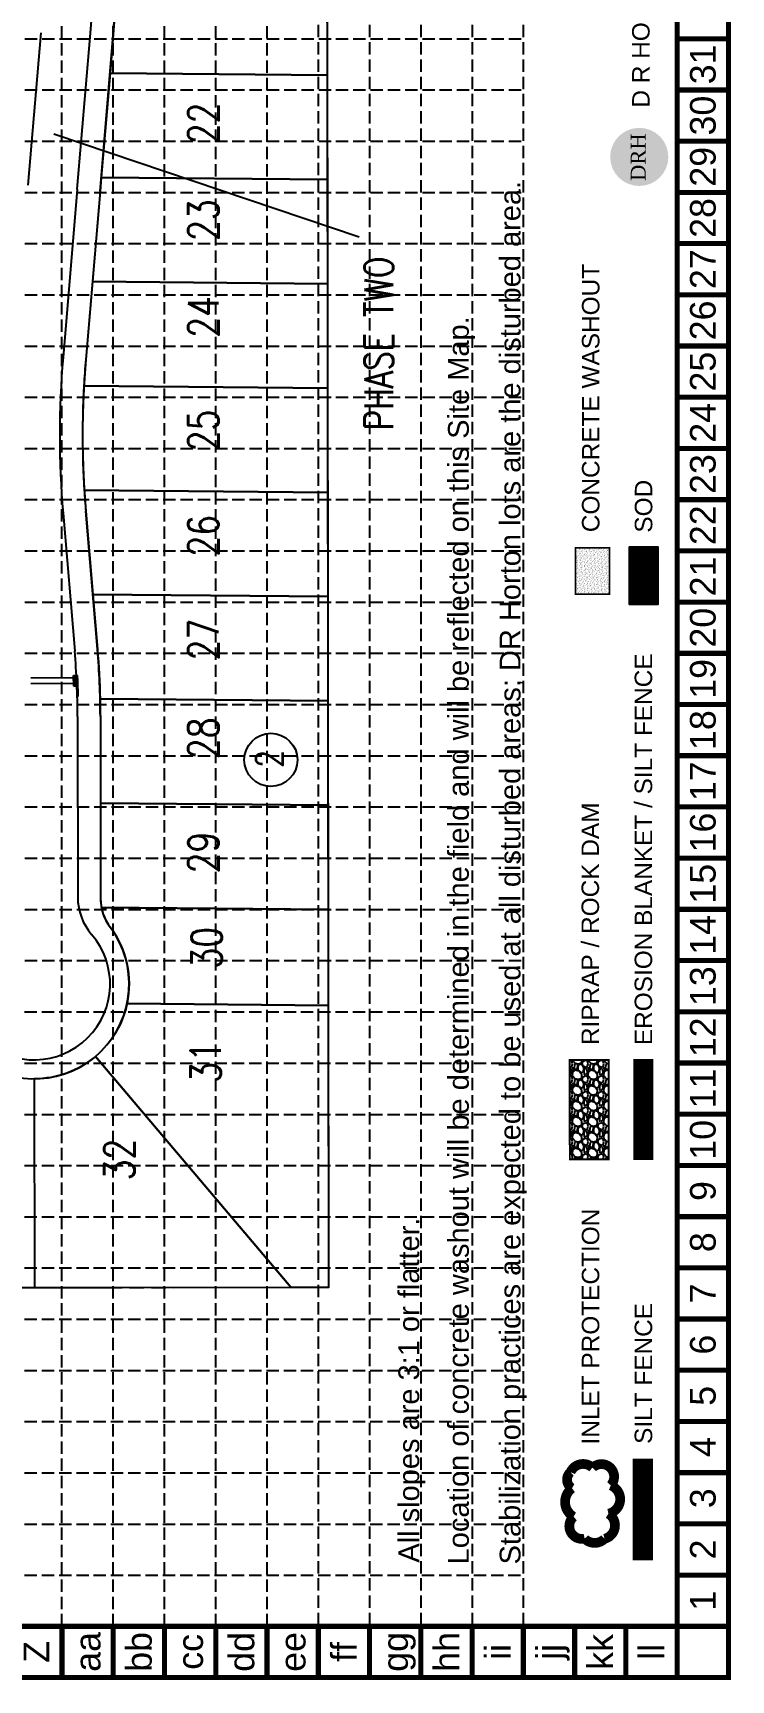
# Model space of a CAD drawing. Extents: x 4918 to 6001, y 3085 to 4816.
# Drawn here: x 5633 to 6001, y 3085 to 3954 of the extents above; entities that cross this region are included whole.
import ezdxf
from ezdxf.enums import TextEntityAlignment as Align

# ---------------------------------------------------------------- set-up
doc = ezdxf.new("R2010")
doc.units = 0
doc.header["$LTSCALE"] = 40
doc.header["$MEASUREMENT"] = 0
for name, pattern in [('ACAD_ISO02W100', [15, 12, -3]), ('HIDDEN', [0.35, 0.25, -0.1]), ('HIDDEN2', [0.175, 0.125, -0.05]), ('PROPERTY', [2.7375, 1.875, -0.1, 0.1875, -0.1, 0.1875, -0.1, 0.1875])]:
    doc.linetypes.add(name, pattern=pattern)
doc.layers.get('0').update_dxf_attribs({"linetype": 'CONTINUOUS'})
for name, color, linetype in [('area', 1, 'CONTINUOUS'), ('ARROWS', 252, 'CONTINUOUS'), ('base', 5, 'CONTINUOUS'), ('CONT-PHASE2', 6, 'CONTINUOUS'), ('curb-pr-fu', 12, 'CONTINUOUS'), ('grid', 2, 'CONTINUOUS'), ('LEGEND', 7, 'CONTINUOUS'), ('lots-num-pr-fu', 12, 'CONTINUOUS'), ('lots-pr-blk-num-fu', 12, 'CONTINUOUS'), ('lots-pr-fu', 12, 'HIDDEN2'), ('propline', 5, 'PROPERTY'), ('ROAD$-EX', 1, 'CONTINUOUS'), ('rw-pr-ut-fu', 12, 'CONTINUOUS'), ('sts-pr-ut-fu', 12, 'CONTINUOUS')]:
    doc.layers.add(name, color=color, linetype=linetype)
doc.styles.add('DRHorton', font='dutcheb.ttf')
doc.styles.add("L200'", font='ARIAL.TTF', dxfattribs={"height": 0.001969})
doc.styles.add('S100', font='simplex.shx', dxfattribs={"width": 0.8, "height": 5})
doc.styles.add('S200', font='simplex.shx', dxfattribs={"width": 0.8, "height": 8})
doc.styles.get("Standard").update_dxf_attribs({"font": 'ARIAL.TTF'})

# ---------------------------------------------------------------- blocks, each defined once
blk = doc.blocks.new('DRHorton')
h = blk.add_hatch(color=1)
h.paths.add_polyline_path([(78.7, 25.8, 1), (40.4, 25.8, 1)])
h.paths.add_polyline_path([(42.3, 17.9), (76.5, 17.9), (76.5, 34.9), (42.3, 34.9)], flags=24)
at = {"layer": 'base', "color": 176, "style": 'DRHorton'}
blk.add_text('DRH', height=9.81, dxfattribs=at).set_placement((59.4, 21.6), align=Align.CENTER)

msp = doc.modelspace()

# ---------------------------------------------------------------- hatches: boundary and pattern name
at = {"layer": 'base'}
h = msp.add_hatch(dxfattribs=at)
h.set_pattern_fill('AR-SAND', color=30, scale=0.712109, angle=90, style=0)
h.set_pattern_definition([(127.5, (5990.457, 4260.3884), (-1.372108, -0.0448581), [0, -1.0824052, 0, -1.2105848, 0, -1.1571767]), (97.5, (5990.457, 4260.3884), (-2.009675, 1.2602734), [0, -0.5839291, 0, -0.975589, 0, -0.373857]), (57.5, (5990.457, 4259.5125), (-0.0040299, 2.2176076), [0, -0.3560544, 0, -1.2817957, 0, -1.6734555]), (47.5, (5990.457, 4259.5125), (-0.6250004, 2.140689), [0, -0.1780272, 0, -0.8402883, 0, -0.9613468])])
h.paths.add_polyline_path([(5937.05, 3682.18), (5919.25, 3682.18), (5919.25, 3657.8), (5937.05, 3657.8)])
at = {"layer": 'LEGEND'}
h = msp.add_hatch(dxfattribs=at)
h.set_pattern_fill('ANSI31', color=2, scale=71.128415, angle=90, style=0)
h.set_pattern_definition([(135, (6000.188, 3616.397), (-6.2869, -6.2869), [])])
h.paths.add_polyline_path([(5947.48, 3652.45), (5948.38, 3652.45), (5962.63, 3652.45), (5962.63, 3682.53), (5947.48, 3682.53)])
h = msp.add_hatch(dxfattribs=at)
h.set_pattern_fill('ANSI31', color=2, scale=3.556421, angle=90, style=0)
h.set_pattern_definition([(135, (6000.1876, 3616.3973), (-0.3143462, -0.3143462), [])])
h.paths.add_polyline_path([(5947.48, 3652.45), (5948.38, 3652.45), (5962.63, 3652.45), (5962.63, 3682.53), (5947.48, 3682.53)])
at = {"layer": 'LEGEND', "linetype": 'ACAD_ISO02W100'}
h = msp.add_hatch(dxfattribs=at)
h.set_pattern_fill('GRAVEL', color=240, scale=8.227494, angle=90, style=0)
h.set_pattern_definition([(318.0128, (6352.09636, 2774.30374), (74.04745704, -65.81993746), [1.106894, -109.58272]), (274.9697, (6352.9191, 2773.56327), (-8.22742248, 98.72993665), [1.899465, -188.046986]), (222.5104, (6353.08366, 2771.67094), (90.50250536, 82.27486364), [1.33934, -132.59456]), (357.2737, (6355.14053, 2768.46222), (-164.54988243, 8.22746124), [1.72973, -171.243424]), (22.8337, (6356.8683, 2768.37995), (-98.72989848, -41.1375515), [1.69614, -167.917994]), (87.2737, (6358.43153, 2769.03815), (-8.22746124, -164.54988243), [1.72973, -171.243424]), (127.6942, (6358.5138, 2770.76592), (82.27486106, -106.95748244), [2.28748, -226.46053]), (162.2553, (6357.11513, 2772.57597), (-181.004837, 57.59254655), [2.15962, -213.8023]), (211.4296, (6355.05826, 2773.23417), (-106.95738116, -65.82001975), [1.73559, -171.823585]), (265.2364, (6353.5773, 2772.32914), (8.22742434, 90.5024418), [1.98144, -97.09071]), (312.3974, (6353.41276, 2770.35454), (90.502368855, -98.72998848), [2.562437, -253.68141]), (228.8141, (6355.2228, 2776.60744), (-49.3649419, -57.59248225), [0.87459, -86.58486]), (261.4692, (6354.6469, 2775.94924), (16.45505308, 106.95740789), [1.663904, -164.72686]), (315, (6354.4, 2774.304), (8.227497, -1e-15), [1.16354, -10.47189]), (293.1986, (6353.4128, 2773.7278), (-16.4549989, 41.1374678), [0.62659, -62.03214]), (21.8014, (6353.6596, 2773.1519), (-24.6824842, -8.2274933), [0.886126, -43.42029]), (120.9638, (6354.4823, 2773.481), (-16.4550084, 24.6824657), [1.43923, -46.534895]), (251.5651, (6353.7419, 2774.715), (8.227481, 16.454992), [1.0407, -24.97692]), (106.3895, (6353.6596, 2768.37995), (-24.68242202, 82.2749581), [1.45791, -144.33365]), (160.3462, (6353.2482, 2769.7786), (90.50245157, -32.9099369), [1.22311, -121.087386]), (23.1986, (6352.0964, 2774.7151), (-41.1374678, -16.4549989), [1.25317, -61.405556]), (73.6105, (6353.2482, 2775.20877), (-24.68242202, -82.2749581), [1.45791, -144.33365]), (69.444, (6358.7606, 2768.3799), (-16.4549551, -41.1374852), [1.405914, -68.88983]), (24.7751, (6359.2543, 2769.69634), (-90.50246215, -41.13740574), [1.177996, -116.62179]), (156.8014, (6360.3239, 2774.7974), (-41.1374678, 16.4549989), [1.25317, -61.405556]), (107.354, (6359.172, 2775.29104), (32.90993077, -106.9574386), [1.37918, -136.53875]), (159.444, (6360.3239, 2770.7659), (41.1374852, -16.4549551), [0.70296, -69.592785]), (191.3099, (6360.3239, 2774.3037), (-32.9099822, -8.2274745), [0.41952, -41.53263]), (255.9638, (6359.9125, 2774.2215), (8.227478, 24.6824865), [1.69614, -32.22668]), (276.009, (6359.5011, 2772.57597), (-8.22748838, 82.27493795), [1.57186, -155.61419]), (33.6901, (6355.2228, 2773.481), (-16.4549844, -8.227505), [1.186586, -28.47806]), (83.1572, (6356.2101, 2774.1392), (16.4550538, 139.86739278), [2.071634, -205.091375]), (150.9454, (6356.4569, 2776.1961), (57.5924612, -32.9099762), [0.84707, -83.860164]), (180, (6355.7165, 2776.6074), (-8.22749, -8.22749), [0.49365, -7.733844]), (210.2564, (6359.2543, 2772.4114), (57.5924782, 32.90993393), [1.143, -113.157]), (138.0128, (6358.267, 2771.8355), (-74.04745704, 65.81993746), [2.21379, -108.47582]), (90, (6356.6215, 2773.3164), (-8.22749, 8.22749), [2.13915, -6.088346]), (55.3048, (6356.6215, 2775.4556), (-57.59252884, -82.27489277), [1.30088, -128.78722]), (344.0546, (6357.362, 2776.5252), (32.909977, -8.2274931), [1.19794, -58.69912]), (297.646, (6358.5138, 2776.19607), (82.27500346, -156.3223515), [1.95045, -193.09496]), (265.4261, (6359.41883, 2774.4683), (-8.22745123, -106.9574266), [2.06345, -204.28106])])
h.paths.add_polyline_path([(5936.59, 3359.72), (5936.68, 3412.08), (5916.11, 3412.08), (5916.19, 3359.72)])

# ---------------------------------------------------------------- linework, layer by layer
at = {"layer": 'area', "color": 253, "flags": 128}
for points in [[(5788.47, 3986.42), (5677.57, 3987.4, -0.01482), (5675.54, 3950.41), (5674.02, 3932.43), (5788.54, 3931.42)], [(5788.66, 3821.41), (5664.71, 3822.51), (5661.25, 3781.53, 0.00738), (5660.27, 3767.55), (5788.72, 3766.41)], [(5788.72, 3766.41), (5660.27, 3767.55, 0.028974), (5660.43, 3712.54), (5788.78, 3711.41)], [(5788.78, 3711.41), (5660.43, 3712.54, 0.005879), (5661.25, 3701.4), (5664.96, 3657.5), (5788.84, 3656.41)], [(5788.84, 3656.41), (5664.96, 3657.5), (5667.4, 3628.64, -0.015424), (5668.81, 3602.46), (5788.91, 3601.4)], [(5788.91, 3601.4), (5668.81, 3602.46, -0.005409), (5668.92, 3593.27), (5668.97, 3547.46), (5788.97, 3546.4)], [(5788.97, 3546.4), (5668.97, 3547.46), (5669.03, 3497.22, 0.048018), (5669.49, 3492.45), (5789.03, 3491.4)], [(5789.09, 3440.91), (5682.99, 3441.85, -0.166695), (5666.36, 3414.01), (5769.27, 3292.29), (5789.25, 3292.3)], [(5666.36, 3414.01, -0.177001), (5634.13, 3402.19), (5634.25, 3292.19), (5769.27, 3292.29)]]:
    msp.add_lwpolyline(points, format="xyb", close=True, dxfattribs=at)
for points in [[(5788.54, 3931.42), (5674.02, 3932.43), (5669.37, 3877.47), (5788.6, 3876.42)], [(5788.6, 3876.42), (5669.37, 3877.47), (5668.75, 3870.19), (5664.71, 3822.51), (5788.66, 3821.41)]]:
    msp.add_lwpolyline(points, close=True, dxfattribs=at)
msp.add_lwpolyline([(5682.99, 3441.85), (5789.09, 3440.91), (5789.03, 3491.4), (5669.49, 3492.45, 0.113356), (5674.04, 3482.23, -0.216481), (5682.99, 3441.85, -4.808352)], format="xyb", dxfattribs=at)
at = {"layer": 'base', "color": 7, "const_width": 2.7}
for points in [[(5999.73, 3086.55), (5999.73, 4814.55), (4919.73, 4814.55), (4919.73, 3086.55)], [(5972.73, 3113.55), (5972.73, 4787.55), (4946.73, 4787.55), (4946.73, 3113.55)]]:
    msp.add_lwpolyline(points, close=True, dxfattribs=at)
for points in [[(5999.73, 3950.55), (5972.73, 3950.55)], [(5999.73, 3923.55), (5972.73, 3923.55)], [(5999.73, 3896.55), (5972.73, 3896.55)], [(5999.73, 3869.55), (5972.73, 3869.55)], [(5999.73, 3842.55), (5972.73, 3842.55)], [(5999.73, 3815.55), (5972.73, 3815.55)], [(5999.73, 3788.55), (5972.73, 3788.55)], [(5999.73, 3761.55), (5972.73, 3761.55)], [(5999.73, 3734.55), (5972.73, 3734.55)], [(5999.73, 3707.55), (5972.73, 3707.55)], [(5999.73, 3680.55), (5972.73, 3680.55)], [(5999.73, 3653.55), (5972.73, 3653.55)], [(5999.73, 3626.55), (5972.73, 3626.55)], [(5999.73, 3599.55), (5972.73, 3599.55)], [(5999.73, 3572.55), (5972.73, 3572.55)], [(5999.73, 3545.55), (5972.73, 3545.55)], [(5999.73, 3518.55), (5972.73, 3518.55)], [(5999.73, 3491.55), (5972.73, 3491.55)], [(5999.73, 3464.55), (5972.73, 3464.55)], [(5999.73, 3437.55), (5972.73, 3437.55)], [(5999.73, 3410.55), (5972.73, 3410.55)], [(5999.73, 3383.55), (5972.73, 3383.55)], [(5999.73, 3356.55), (5972.73, 3356.55)], [(5999.73, 3329.55), (5972.73, 3329.55)], [(5999.73, 3302.55), (5972.73, 3302.55)], [(5999.73, 3275.55), (5972.73, 3275.55)], [(5999.73, 3248.55), (5972.73, 3248.55)], [(5999.73, 3221.55), (5972.73, 3221.55)], [(5999.73, 3194.55), (5972.73, 3194.55)], [(5999.73, 3167.55), (5972.73, 3167.55)], [(5999.73, 3140.55), (5972.73, 3140.55)], [(5648.73, 3113.55), (5648.73, 3086.55)], [(5675.73, 3113.55), (5675.73, 3086.55)], [(5702.73, 3113.55), (5702.73, 3086.55)], [(5729.73, 3113.55), (5729.73, 3086.55)], [(5756.73, 3113.55), (5756.73, 3086.55)], [(5783.73, 3113.55), (5783.73, 3086.55)], [(5810.73, 3113.55), (5810.73, 3086.55)], [(5837.73, 3113.55), (5837.73, 3086.55)], [(5864.73, 3113.55), (5864.73, 3086.55)], [(5891.73, 3113.55), (5891.73, 3086.55)], [(5918.73, 3113.55), (5918.73, 3086.55)], [(5945.73, 3113.55), (5945.73, 3086.55)], [(5972.73, 3113.55), (5972.73, 3086.55)], [(5999.73, 3113.55), (5972.73, 3113.55)]]:
    msp.add_lwpolyline(points, dxfattribs=at)
at = {"layer": 'base', "color": 30, "const_width": 0.89}
msp.add_lwpolyline([(5937.05, 3657.8), (5937.05, 3682.18), (5919.25, 3682.18), (5919.25, 3657.8)], close=True, dxfattribs=at)
at = {"layer": 'CONT-PHASE2', "color": 7}
msp.add_line((5805.16, 3846.02), (5644.49, 3900.29), dxfattribs=at)
at = {"layer": 'curb-pr-fu', "color": 253}
for p, q in [((5630.89, 3873.4), (5637.68, 3953.62)), ((5656.79, 3871.2), (5663.58, 3951.43)), ((5656.79, 3871.2), (5649.29, 3782.54)), ((5656.79, 3871.2), (5649.29, 3782.54)), ((5649.29, 3700.39), (5655.45, 3627.63)), ((5649.29, 3700.39), (5655.45, 3627.63)), ((5656.92, 3593.26), (5657.03, 3497.94))]:
    msp.add_line(p, q, dxfattribs=at)
for centre, radius, start, end in [((5052.77, 4003.13), 613, 355.1614, 4.8386), ((6134.55, 3741.47), 487, 175.1614, 184.8386), ((5243.92, 3592.79), 413, 0.06444, 4.8386), ((5687.03, 3497.97), 30, 180.06444, 220.8468), ((5634.07, 3452.19), 40, 228.44793, 40.8468)]:
    msp.add_arc(centre, radius, start, end, dxfattribs=at)
at = {"layer": 'grid', "color": 253, "linetype": 'HIDDEN', "ltscale": 0.65}
for p, q in [((5648.73, 3113.55), (5648.73, 4787.55)), ((5675.73, 3113.55), (5675.73, 4787.55)), ((5702.73, 3113.55), (5702.73, 4787.55)), ((5729.73, 3113.55), (5729.73, 4787.55)), ((5756.73, 3113.55), (5756.73, 4787.55)), ((5783.85, 3114.16), (5783.85, 4788.16)), ((5810.85, 3114.16), (5810.85, 4788.16)), ((5837.85, 3114.16), (5837.85, 4788.16)), ((5864.85, 3114.16), (5864.85, 4788.16)), ((5891.85, 3114.16), (5891.85, 4788.16)), ((4946.73, 3950.55), (5891.85, 3950.55)), ((4946.73, 3923.55), (5891.85, 3923.55)), ((4946.73, 3896.55), (5891.85, 3896.55)), ((4946.73, 3869.55), (5891.85, 3869.55)), ((4946.73, 3842.55), (5891.85, 3842.55)), ((4946.73, 3815.55), (5891.85, 3815.55)), ((4946.73, 3788.55), (5891.85, 3788.55)), ((4946.73, 3761.55), (5891.85, 3761.55)), ((4946.73, 3734.55), (5891.85, 3734.55)), ((4946.73, 3707.55), (5891.85, 3707.55)), ((4946.73, 3680.55), (5891.85, 3680.55)), ((4946.73, 3653.55), (5891.85, 3653.55)), ((4946.73, 3626.55), (5891.85, 3626.55)), ((4946.73, 3599.55), (5891.85, 3599.55)), ((4946.73, 3572.55), (5891.85, 3572.55)), ((4946.73, 3545.55), (5891.85, 3545.55)), ((4946.73, 3518.55), (5891.85, 3518.55)), ((4946.73, 3491.55), (5891.85, 3491.55)), ((4946.73, 3464.55), (5891.85, 3464.55)), ((4946.48, 3437.46), (5891.85, 3437.46)), ((4946.48, 3410.46), (5891.85, 3410.46)), ((4946.48, 3383.46), (5891.85, 3383.46)), ((4946.48, 3356.46), (5891.85, 3356.46)), ((4946.48, 3329.46), (5891.85, 3329.46)), ((4946.48, 3302.46), (5891.85, 3302.46)), ((4946.48, 3275.46), (5891.85, 3275.46)), ((4946.48, 3248.46), (5891.85, 3248.46)), ((4946.48, 3221.46), (5891.85, 3221.46)), ((4946.48, 3194.46), (5891.85, 3194.46)), ((4946.48, 3167.46), (5891.85, 3167.46)), ((4946.48, 3140.46), (5891.85, 3140.46))]:
    msp.add_line(p, q, dxfattribs=at)
at = {"layer": 'LEGEND', "color": 2}
msp.add_lwpolyline([(5948.38, 3652.45), (5962.63, 3652.45), (5962.63, 3682.53), (5947.48, 3682.53), (5947.48, 3652.45)], close=True, dxfattribs=at)
at = {"layer": 'LEGEND', "color": 84, "const_width": 10.69}
msp.add_lwpolyline([(5954.9, 3359.45), (5954.9, 3412.6)], dxfattribs=at)
at = {"layer": 'LEGEND', "color": 240, "const_width": 1.03}
msp.add_lwpolyline([(5936.59, 3359.72), (5936.68, 3412.08), (5916.11, 3412.08), (5916.19, 3359.72)], close=True, dxfattribs=at)
at = {"layer": 'LEGEND', "color": 200, "const_width": 10.69}
msp.add_lwpolyline([(5954.68, 3148.28), (5954.68, 3201.93)], dxfattribs=at)
at = {"layer": 'LEGEND', "color": 170, "ltscale": 100, "const_width": 5.12}
msp.add_lwpolyline([(5918.16, 3171.33, 0.520567), (5918.16, 3171.33, 0.765195), (5923.99, 3159.75, 0.417879), (5934.48, 3159.68, 0.6649), (5936.5, 3172.92, 0.744833), (5937.75, 3187.84, 0.975642), (5928.14, 3197.14, 0.520567), (5916.57, 3194.83, 0.520567), (5917.34, 3186.34, 0.540264), (5918.16, 3171.33)], format="xyb", close=True, dxfattribs=at)
at = {"layer": 'lots-pr-blk-num-fu', "color": 253}
msp.add_circle((5758.72, 3570.35), 14, dxfattribs=at)
at = {"layer": 'lots-pr-fu', "color": 253, "linetype": 'Continuous'}
for p, q in [((5674.02, 3932.43), (5788.54, 3931.42)), ((5660.27, 3767.55), (5788.72, 3766.41)), ((5660.43, 3712.54), (5788.78, 3711.41)), ((5664.96, 3657.5), (5788.84, 3656.41)), ((5668.97, 3547.46), (5788.97, 3546.4)), ((5669.49, 3492.45), (5789.03, 3491.4))]:
    msp.add_line(p, q, dxfattribs=at)
at = {"layer": 'lots-pr-fu', "color": 7, "linetype": 'Continuous'}
for p, q in [((5669.37, 3877.47), (5788.6, 3876.42)), ((5664.71, 3822.51), (5788.66, 3821.41)), ((5668.81, 3602.46), (5788.91, 3601.4))]:
    msp.add_line(p, q, dxfattribs=at)
at = {"layer": 'propline', "color": 253, "linetype": 'Continuous'}
msp.add_line((5789.25, 3292.3), (5787.72, 4654.76), dxfattribs=at)
at = {"layer": 'propline', "color": 253}
msp.add_line((5503.35, 3292.09), (5789.25, 3292.3), dxfattribs=at)
at = {"layer": 'rw-pr-ut-fu', "color": 253}
for p, q in [((5668.75, 3870.19), (5675.54, 3950.41)), ((5668.75, 3870.19), (5661.25, 3781.53)), ((5667.4, 3628.64), (5661.25, 3701.4)), ((5668.92, 3593.27), (5669.03, 3497.22))]:
    msp.add_line(p, q, dxfattribs=at)
for centre, radius, start, end in [((5052.77, 4003.13), 625, 355.1614, 4.8386), ((6134.55, 3741.47), 475, 175.1614, 184.8386), ((5243.92, 3592.79), 425, 0.06444, 4.8386), ((5694.03, 3497.25), 25, 180.06444, 216.92959), ((5634.07, 3452.19), 50, 232.4204, 36.92959)]:
    msp.add_arc(centre, radius, start, end, dxfattribs=at)
at = {"layer": 'sts-pr-ut-fu', "color": 150}
for p, q in [((5655.02, 3613.6), (5632.27, 3613.4)), ((5654.81, 3614.8), (5656.43, 3614.84)), ((5654.96, 3609.3), (5654.81, 3614.8)), ((5656.44, 3614.72), (5654.94, 3614.68)), ((5656.44, 3614.72), (5654.94, 3614.68)), ((5655, 3612.18), (5654.94, 3614.68)), ((5655.05, 3613.47), (5655.02, 3614.6)), ((5655.15, 3614.6), (5655.02, 3614.6)), ((5655.15, 3614.6), (5655.03, 3614.6)), ((5655.18, 3613.48), (5655.05, 3613.47)), ((5655.19, 3613.39), (5655.05, 3613.38)), ((5655.08, 3612.26), (5655.05, 3613.38)), ((5655.18, 3613.48), (5655.06, 3613.47)), ((5655.19, 3613.39), (5655.07, 3613.38)), ((5655.18, 3613.48), (5655.15, 3614.6)), ((5655.22, 3612.26), (5655.19, 3613.39)), ((5655.33, 3614.61), (5655.21, 3614.6)), ((5655.33, 3614.61), (5655.21, 3614.6)), ((5655.24, 3613.48), (5655.21, 3614.6)), ((5655.36, 3613.48), (5655.24, 3613.48)), ((5655.36, 3613.48), (5655.24, 3613.48)), ((5655.36, 3613.39), (5655.24, 3613.39)), ((5655.27, 3612.26), (5655.24, 3613.39)), ((5655.36, 3613.39), (5655.24, 3613.39)), ((5655.36, 3613.48), (5655.33, 3614.61)), ((5655.39, 3612.27), (5655.36, 3613.39)), ((5655.5, 3614.61), (5655.38, 3614.61)), ((5655.41, 3613.48), (5655.38, 3614.61)), ((5655.5, 3614.61), (5655.38, 3614.61)), ((5655.53, 3613.49), (5655.41, 3613.48)), ((5655.53, 3613.49), (5655.41, 3613.48)), ((5655.53, 3613.4), (5655.41, 3613.39)), ((5655.53, 3613.4), (5655.41, 3613.39)), ((5655.44, 3612.27), (5655.41, 3613.39)), ((5655.53, 3613.49), (5655.5, 3614.61)), ((5655.56, 3612.27), (5655.53, 3613.4)), ((5655.67, 3614.62), (5655.55, 3614.61)), ((5655.67, 3614.62), (5655.55, 3614.61)), ((5655.58, 3613.49), (5655.55, 3614.61)), ((5655.7, 3613.49), (5655.58, 3613.49)), ((5655.7, 3613.49), (5655.58, 3613.49)), ((5655.7, 3613.4), (5655.58, 3613.4)), ((5655.61, 3612.27), (5655.58, 3613.4)), ((5655.7, 3613.4), (5655.58, 3613.4)), ((5655.7, 3613.49), (5655.67, 3614.62)), ((5655.73, 3612.28), (5655.7, 3613.4)), ((5655.84, 3614.62), (5655.72, 3614.62)), ((5655.75, 3613.49), (5655.72, 3614.62)), ((5655.84, 3614.62), (5655.72, 3614.62)), ((5655.87, 3613.5), (5655.75, 3613.49)), ((5655.87, 3613.5), (5655.75, 3613.49)), ((5655.87, 3613.41), (5655.75, 3613.4)), ((5655.87, 3613.41), (5655.75, 3613.4)), ((5655.79, 3612.28), (5655.75, 3613.4)), ((5655.87, 3613.5), (5655.84, 3614.62)), ((5655.91, 3612.28), (5655.87, 3613.41)), ((5656.01, 3614.63), (5655.89, 3614.62)), ((5656.01, 3614.63), (5655.89, 3614.62)), ((5655.92, 3613.5), (5655.89, 3614.62)), ((5656.04, 3613.5), (5655.92, 3613.5)), ((5656.04, 3613.5), (5655.92, 3613.5)), ((5656.05, 3613.41), (5655.93, 3613.41)), ((5655.96, 3612.28), (5655.93, 3613.41)), ((5656.05, 3613.41), (5655.93, 3613.41)), ((5656.04, 3613.5), (5656.01, 3614.63)), ((5656.04, 3613.5), (5656.01, 3614.63)), ((5656.08, 3612.29), (5656.05, 3613.41)), ((5656.08, 3612.29), (5656.05, 3613.41)), ((5656.1, 3613.5), (5656.07, 3614.63)), ((5656.19, 3614.63), (5656.07, 3614.63)), ((5656.22, 3613.51), (5656.1, 3613.5)), ((5656.22, 3613.42), (5656.1, 3613.41)), ((5656.13, 3612.29), (5656.1, 3613.41)), ((5656.22, 3613.51), (5656.19, 3614.63)), ((5656.25, 3612.29), (5656.22, 3613.42)), ((5656.27, 3613.51), (5656.24, 3614.63)), ((5656.36, 3614.63), (5656.24, 3614.63)), ((5656.39, 3613.51), (5656.27, 3613.51)), ((5656.3, 3612.29), (5656.27, 3613.42)), ((5656.39, 3613.42), (5656.27, 3613.42)), ((5656.39, 3613.51), (5656.36, 3614.63)), ((5656.42, 3612.3), (5656.39, 3613.42)), ((5656.43, 3614.84), (5656.93, 3614.86)), ((5656.51, 3612.09), (5656.43, 3614.84)), ((5656.5, 3612.3), (5656.44, 3614.63)), ((5656.54, 3614.68), (5656.61, 3614.69)), ((5656.6, 3612.26), (5656.54, 3614.68)), ((5656.87, 3612.46), (5656.82, 3614.49)), ((5657.01, 3612.11), (5656.93, 3614.86)), ((5655.05, 3610.6), (5632.3, 3610.4)), ((5654.96, 3609.3), (5656.58, 3609.34)), ((5656.5, 3612.22), (5655, 3612.18)), ((5656.51, 3611.97), (5655.01, 3611.93)), ((5656.51, 3611.97), (5655.01, 3611.93)), ((5655.08, 3609.43), (5655.01, 3611.93)), ((5655.22, 3612.26), (5655.08, 3612.26)), ((5656.58, 3609.47), (5655.08, 3609.43)), ((5655.12, 3610.72), (5655.09, 3611.85)), ((5655.23, 3611.85), (5655.09, 3611.85)), ((5655.22, 3612.26), (5655.1, 3612.26)), ((5655.23, 3611.85), (5655.11, 3611.85)), ((5655.26, 3610.73), (5655.12, 3610.72)), ((5655.26, 3610.64), (5655.13, 3610.63)), ((5655.16, 3609.51), (5655.13, 3610.63)), ((5655.26, 3610.73), (5655.14, 3610.72)), ((5655.26, 3610.64), (5655.14, 3610.63)), ((5655.29, 3609.51), (5655.16, 3609.51)), ((5655.29, 3609.51), (5655.17, 3609.51)), ((5655.26, 3610.73), (5655.23, 3611.85)), ((5655.29, 3609.51), (5655.26, 3610.64)), ((5655.39, 3612.27), (5655.27, 3612.26)), ((5655.39, 3612.27), (5655.27, 3612.26)), ((5655.4, 3611.86), (5655.28, 3611.85)), ((5655.4, 3611.86), (5655.28, 3611.85)), ((5655.31, 3610.73), (5655.28, 3611.85)), ((5655.43, 3610.73), (5655.31, 3610.73)), ((5655.43, 3610.73), (5655.31, 3610.73)), ((5655.43, 3610.64), (5655.31, 3610.64)), ((5655.35, 3609.51), (5655.31, 3610.64)), ((5655.43, 3610.64), (5655.31, 3610.64)), ((5655.47, 3609.52), (5655.35, 3609.51)), ((5655.47, 3609.52), (5655.35, 3609.51)), ((5655.43, 3610.73), (5655.4, 3611.86)), ((5655.47, 3609.52), (5655.43, 3610.64)), ((5655.56, 3612.27), (5655.44, 3612.27)), ((5655.56, 3612.27), (5655.44, 3612.27)), ((5655.57, 3611.86), (5655.45, 3611.86)), ((5655.48, 3610.73), (5655.45, 3611.86)), ((5655.57, 3611.86), (5655.45, 3611.86)), ((5655.6, 3610.74), (5655.48, 3610.73)), ((5655.6, 3610.74), (5655.48, 3610.73)), ((5655.61, 3610.65), (5655.49, 3610.64)), ((5655.61, 3610.65), (5655.49, 3610.64)), ((5655.52, 3609.52), (5655.49, 3610.64)), ((5655.64, 3609.52), (5655.52, 3609.52)), ((5655.64, 3609.52), (5655.52, 3609.52)), ((5655.6, 3610.74), (5655.57, 3611.86)), ((5655.73, 3612.28), (5655.61, 3612.27)), ((5655.73, 3612.28), (5655.61, 3612.27)), ((5655.64, 3609.52), (5655.61, 3610.65)), ((5655.75, 3611.87), (5655.63, 3611.86)), ((5655.75, 3611.87), (5655.63, 3611.86)), ((5655.66, 3610.74), (5655.63, 3611.86)), ((5655.78, 3610.74), (5655.66, 3610.74)), ((5655.78, 3610.74), (5655.66, 3610.74)), ((5655.78, 3610.65), (5655.66, 3610.65)), ((5655.69, 3609.52), (5655.66, 3610.65)), ((5655.78, 3610.65), (5655.66, 3610.65)), ((5655.81, 3609.53), (5655.69, 3609.52)), ((5655.81, 3609.53), (5655.69, 3609.52)), ((5655.78, 3610.74), (5655.75, 3611.87)), ((5655.81, 3609.53), (5655.78, 3610.65)), ((5655.91, 3612.28), (5655.79, 3612.28)), ((5655.91, 3612.28), (5655.79, 3612.28)), ((5655.92, 3611.87), (5655.8, 3611.87)), ((5655.83, 3610.74), (5655.8, 3611.87)), ((5655.92, 3611.87), (5655.8, 3611.87)), ((5655.95, 3610.75), (5655.83, 3610.74)), ((5655.95, 3610.75), (5655.83, 3610.74)), ((5655.95, 3610.66), (5655.83, 3610.65)), ((5655.95, 3610.66), (5655.83, 3610.65)), ((5655.86, 3609.53), (5655.83, 3610.65)), ((5655.98, 3609.53), (5655.86, 3609.53)), ((5655.98, 3609.53), (5655.86, 3609.53)), ((5655.95, 3610.75), (5655.92, 3611.87)), ((5655.98, 3609.53), (5655.95, 3610.66)), ((5656.08, 3612.29), (5655.96, 3612.28)), ((5656.08, 3612.29), (5655.96, 3612.28)), ((5656.09, 3611.88), (5655.97, 3611.87)), ((5656.09, 3611.88), (5655.97, 3611.87)), ((5656, 3610.75), (5655.97, 3611.87)), ((5656.12, 3610.75), (5656, 3610.75)), ((5656.12, 3610.75), (5656, 3610.75)), ((5656.12, 3610.66), (5656, 3610.66)), ((5656.03, 3609.53), (5656, 3610.66)), ((5656.12, 3610.66), (5656, 3610.66)), ((5656.15, 3609.54), (5656.03, 3609.53)), ((5656.15, 3609.54), (5656.03, 3609.53)), ((5656.12, 3610.75), (5656.09, 3611.88)), ((5656.12, 3610.75), (5656.09, 3611.88)), ((5656.15, 3609.54), (5656.12, 3610.66)), ((5656.15, 3609.54), (5656.12, 3610.66)), ((5656.25, 3612.29), (5656.13, 3612.29)), ((5656.17, 3610.75), (5656.14, 3611.88)), ((5656.26, 3611.88), (5656.14, 3611.88)), ((5656.29, 3610.76), (5656.17, 3610.75)), ((5656.29, 3610.67), (5656.17, 3610.66)), ((5656.2, 3609.54), (5656.17, 3610.66)), ((5656.32, 3609.54), (5656.2, 3609.54)), ((5656.29, 3610.76), (5656.26, 3611.88)), ((5656.32, 3609.54), (5656.29, 3610.67)), ((5656.42, 3612.3), (5656.3, 3612.29)), ((5656.43, 3611.89), (5656.31, 3611.88)), ((5656.34, 3610.76), (5656.31, 3611.88)), ((5656.46, 3610.76), (5656.34, 3610.76)), ((5656.38, 3609.54), (5656.35, 3610.67)), ((5656.47, 3610.67), (5656.35, 3610.67)), ((5656.5, 3609.55), (5656.38, 3609.54)), ((5656.46, 3610.76), (5656.43, 3611.89)), ((5656.5, 3609.55), (5656.47, 3610.67)), ((5656.51, 3612.09), (5657.01, 3612.11)), ((5656.51, 3612.09), (5657.01, 3612.11)), ((5656.58, 3609.34), (5656.51, 3612.09)), ((5656.58, 3609.55), (5656.51, 3611.88)), ((5656.58, 3609.34), (5657.08, 3609.36)), ((5656.58, 3609.34), (5657.08, 3609.36)), ((5656.66, 3606.59), (5656.58, 3609.34)), ((5656.6, 3612.26), (5656.68, 3612.26)), ((5656.68, 3609.51), (5656.61, 3611.94)), ((5656.61, 3611.94), (5656.69, 3611.94)), ((5656.66, 3606.59), (5657.16, 3606.61)), ((5656.66, 3606.59), (5657.16, 3606.61)), ((5656.68, 3609.51), (5656.75, 3609.51)), ((5656.75, 3606.76), (5656.69, 3609.19)), ((5656.69, 3609.19), (5656.76, 3609.19)), ((5656.75, 3606.76), (5656.83, 3606.76)), ((5656.83, 3604.01), (5656.76, 3606.44)), ((5656.95, 3609.71), (5656.89, 3611.74)), ((5657.02, 3606.96), (5656.97, 3608.99)), ((5657.08, 3609.36), (5657.01, 3612.11)), ((5657.1, 3604.22), (5657.04, 3606.25)), ((5657.16, 3606.61), (5657.08, 3609.36)), ((5657.23, 3603.86), (5657.16, 3606.61)), ((5656.73, 3603.85), (5657.23, 3603.86)), ((5656.73, 3603.85), (5657.23, 3603.86))]:
    msp.add_line(p, q, dxfattribs=at)
at = {"layer": 'sts-pr-ut-fu', "color": 150, "flags": 128}
for points in [[(5656.73, 3603.85), (5656.66, 3606.59)], [(5656.76, 3606.44), (5656.84, 3606.44)], [(5656.83, 3604.01), (5656.9, 3604.01)]]:
    msp.add_lwpolyline(points, dxfattribs=at)
at = {"layer": 'sts-pr-ut-fu', "color": 150}
for centre, start, end in [((5656.62, 3614.49), 1.569, 91.569), ((5656.67, 3612.46), 271.569, 1.569), ((5656.69, 3611.74), 1.569, 91.569), ((5656.75, 3609.71), 271.569, 1.569), ((5656.77, 3608.99), 1.569, 91.569), ((5656.82, 3606.96), 271.569, 1.569), ((5656.84, 3606.24), 1.569, 91.569), ((5656.9, 3604.21), 271.569, 1.569)]:
    msp.add_arc(centre, 0.2, start, end, dxfattribs=at)

# ---------------------------------------------------------------- block references
at = {"layer": 'ARROWS', "xscale": 0.7999999999999545, "yscale": 0.7999999999999545, "zscale": 0.8, "rotation": 90}
msp.add_blockref('DRHorton', (5973.39, 3840.61), dxfattribs=at)

# ---------------------------------------------------------------- texts
at = {"layer": 'base', "color": 7}
for s, p in [('31', (5986.23, 3937.05)), ('30', (5986.23, 3910.05)), ('29', (5986.23, 3883.05)), ('28', (5986.23, 3856.05)), ('27', (5986.23, 3829.05)), ('26', (5986.23, 3802.05)), ('25', (5986.23, 3775.05)), ('24', (5986.23, 3748.05)), ('23', (5986.23, 3721.05)), ('22', (5986.23, 3694.05)), ('21', (5986.23, 3667.05)), ('20', (5986.23, 3640.05)), ('19', (5986.23, 3613.05)), ('18', (5986.23, 3586.05)), ('17', (5986.23, 3559.05)), ('16', (5986.23, 3532.05)), ('15', (5986.23, 3505.05)), ('14', (5986.23, 3478.05)), ('13', (5986.23, 3451.05)), ('12', (5986.23, 3424.05)), ('11', (5986.23, 3397.05)), ('10', (5986.23, 3370.05)), ('9', (5986.23, 3343.05)), ('8', (5986.23, 3316.05)), ('7', (5986.23, 3289.05)), ('6', (5986.23, 3262.05)), ('5', (5986.23, 3235.05)), ('4', (5986.23, 3208.05)), ('3', (5986.23, 3181.05)), ('2', (5986.23, 3154.05)), ('1', (5986.23, 3127.05)), ('aa', (5662.23, 3100.05)), ('bb', (5689.23, 3100.05)), ('cc', (5716.23, 3100.05)), ('dd', (5743.23, 3100.05)), ('ee', (5770.23, 3100.05)), ('gg', (5824.23, 3100.05)), ('hh', (5851.23, 3100.05)), ('kk', (5932.23, 3100.05)), ('Z', (5635.23, 3100.05)), ('ff', (5797.23, 3100.05)), ('ii', (5878.23, 3100.05)), ('jj', (5905.23, 3100.05)), ('ll', (5959.23, 3100.05))]:
    msp.add_text(s, height=13.5, rotation=90, dxfattribs=at).set_placement(p, align=Align.MIDDLE_CENTER)
at = {"layer": 'base', "color": 7, "style": "L200'"}
for s, p in [('Stabilization practices are expected to be used at all disturbed areas; DR Horton lots are the disturbed area.', (5890.2, 3146.16)), ('Location of concrete washout will be determined in the field and will be reflected on this Site Map.', (5862.98, 3146.18)), ('All slopes are 3:1 or flatter.', (5836.86, 3147.1))]:
    msp.add_text(s, height=10.9497, rotation=90, dxfattribs=at).set_placement(p)
at = {"layer": 'LEGEND', "style": "L200'"}
for s, height, p in [('D R HORTON LOTS', 9.2068, (5958.2, 3914.25)), ('CONCRETE WASHOUT', 9.2068, (5931.78, 3690.4)), ('SOD', 9.207, (5959.62, 3690.16)), ('EROSION BLANKET / SILT FENCE', 9.2068, (5959.54, 3419.95)), ('RIPRAP / ROCK DAM', 9.2068, (5931.55, 3419.98)), ('INLET PROTECTION', 9.2068, (5931.69, 3209.4)), ('SILT FENCE', 9.207, (5959.54, 3209.69))]:
    msp.add_text(s, height=height, rotation=90, dxfattribs=at).set_placement(p)
at = {"layer": 'lots-num-pr-fu', "color": 253, "style": 'S100', "width": 0.8}
for s, p in [('22', (5731.18, 3895)), ('23', (5731.18, 3843.98)), ('24', (5731.18, 3792.96)), ('25', (5731.18, 3733.05)), ('26', (5731.18, 3677.58)), ('27', (5731.18, 3622.81)), ('28', (5731.18, 3570.77)), ('29', (5731.18, 3510.51)), ('30', (5732.89, 3460.31)), ('31', (5732.4, 3400.04)), ('32', (5686.96, 3348.67))]:
    msp.add_text(s, height=16, rotation=90, dxfattribs=at).set_placement(p)
at = {"layer": 'lots-pr-blk-num-fu', "color": 253, "style": 'S100', "width": 0.8}
msp.add_text('2', height=14, rotation=90, dxfattribs=at).set_placement((5764.97, 3566.09, 1338.35))
at = {"layer": 'ROAD$-EX', "color": 7, "style": 'S200', "width": 0.8}
msp.add_text('PHASE TWO', height=15, rotation=90, dxfattribs=at).set_placement((5823.07, 3744.1))

doc.saveas('drawing.dxf')
